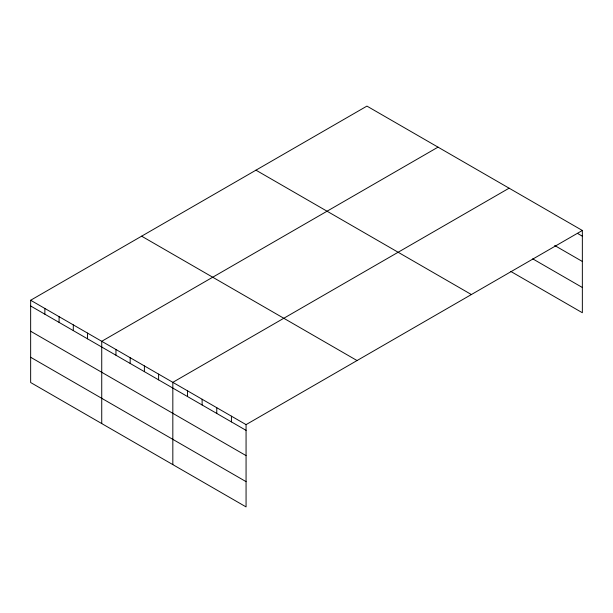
<?xml version="1.0" encoding="UTF-8"?>
<svg xmlns="http://www.w3.org/2000/svg" width="613" height="613" viewBox="0 0 613 613"><rect width="100%" height="100%" fill="white"/><g stroke="black" fill="none" stroke-linecap="round" stroke-linejoin="round"><path stroke-width="0.92" d="M582.35 230.473L366.934 106.103L30.65 300.255L30.65 382.527L246.066 506.897L246.066 424.625L582.35 230.473L582.35 312.745L510.736 271.406M438.019 147.143L101.735 341.295L101.735 423.568M509.104 188.183L172.828 382.336L172.828 464.616M577.469 233.384L582.35 236.204M554.681 245.491L582.35 261.467M532.705 258.832L582.35 287.489M255.958 170.169L471.374 294.539M141.626 236.181L357.042 360.551M30.65 300.255L246.066 424.625M30.65 305.987L246.066 430.357M30.65 331.242L246.066 455.612M30.65 357.272L246.066 481.642M231.423 416.166L231.423 421.897M216.772 407.706L216.772 413.438M202.121 399.247L202.121 404.986M187.471 390.795L187.471 396.527M158.606 374.129L158.606 379.861M144.392 365.923L144.392 371.654M130.171 357.708L130.171 363.44M115.957 349.502L115.957 355.233M87.521 333.089L87.521 338.82M73.299 324.875L73.299 330.606M59.086 316.668L59.086 322.4M44.864 308.462L44.864 314.193"/></g></svg>
